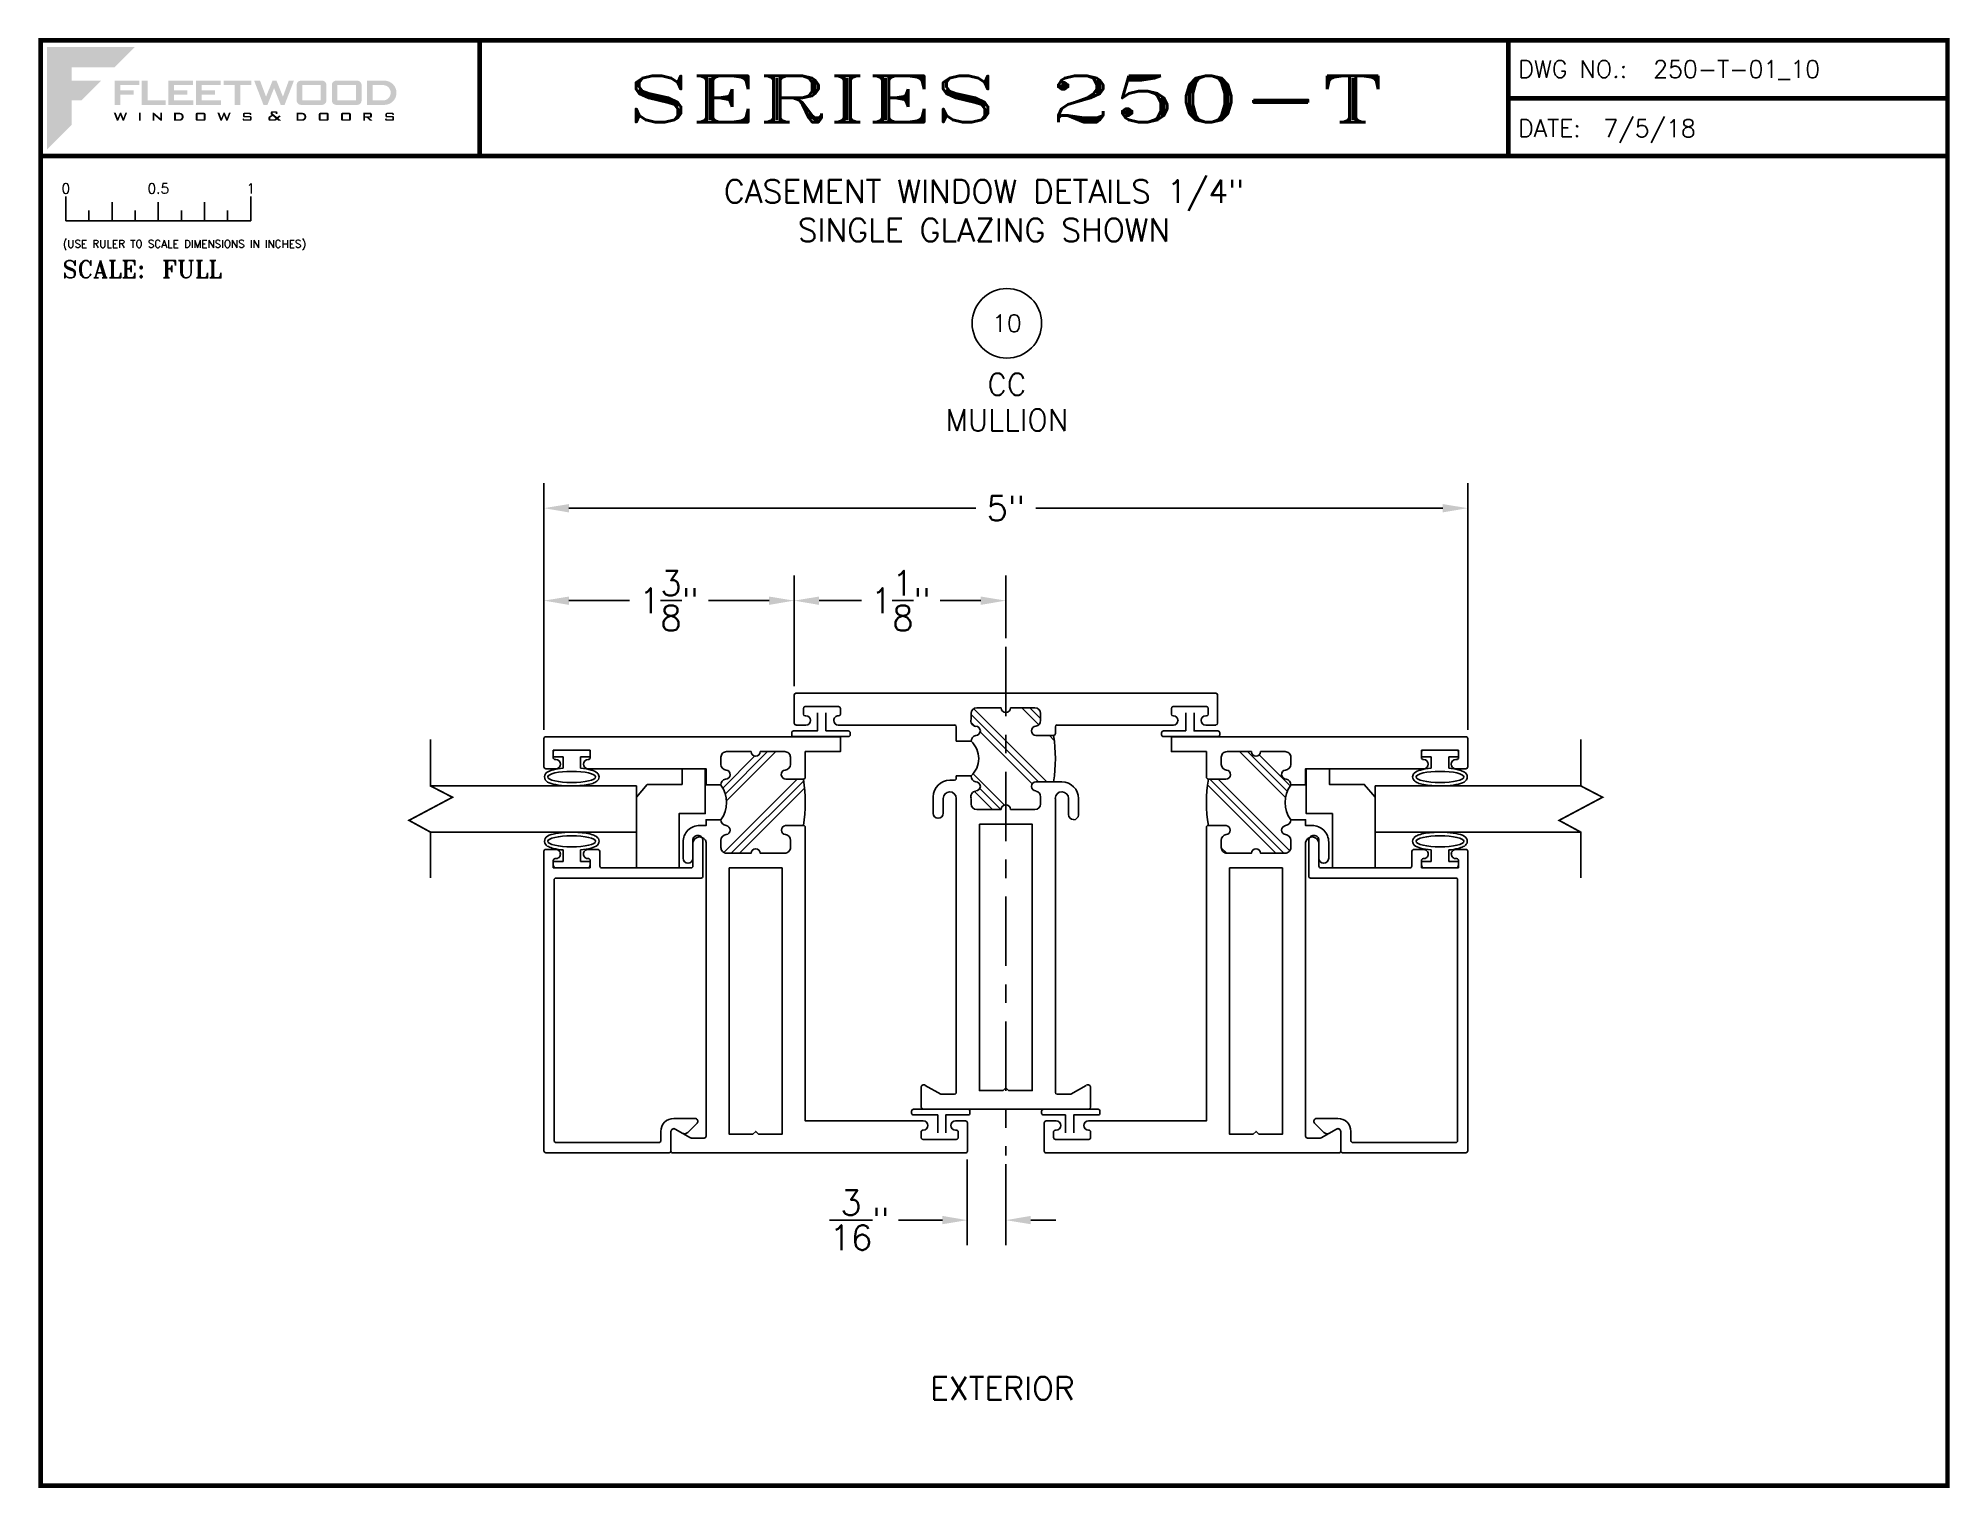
# Paper-space layout 'DETAIL 10' of a CAD drawing. Extents: x 0.1 to 10.5, y 0.1 to 7.9.
# The model-space entities are those that its viewports show. They can reach past a viewport. Long polylines and large blocks are cut down to what shows.
import ezdxf
from ezdxf.enums import TextEntityAlignment as Align

# ---------------------------------------------------------------- set-up
doc = ezdxf.new("R2010")
doc.units = 0
doc.header["$LTSCALE"] = 0.25
doc.header["$MEASUREMENT"] = 0
doc.linetypes.add('CENTER2', pattern=[1.125, 0.75, -0.125, 0.125, -0.125])
doc.layers.get('0').update_dxf_attribs({"linetype": 'CONTINUOUS'})
doc.layers.get('DEFPOINTS').update_dxf_attribs({"linetype": 'CONTINUOUS'})
for name, color, linetype in [('CENTERLINE', 40, 'CENTER2'), ('DIM', 7, 'CONTINUOUS'), ('FRAME', 1, 'CONTINUOUS'), ('GLASS', 7, 'CONTINUOUS'), ('MISC', 7, 'CONTINUOUS'), ('VENT', 5, 'CONTINUOUS'), ('YK_GLASS_STOP', 5, 'CONTINUOUS')]:
    doc.layers.add(name, color=color, linetype=linetype)
doc.layers.add('VP', color=40, linetype='CONTINUOUS', plot=False)
doc.layers.get('VP').off()
doc.styles.add('ROMANS', font='romans')
doc.styles.add('ROMANT', font='romant')
doc.styles.add('SIMPLEX-094', font='simplex.shx', dxfattribs={"height": 0.094})
doc.styles.get("Standard").update_dxf_attribs({"font": 'simplex.shx'})
doc.dimstyles.new('FULL SCALE', dxfattribs={"dimscale": 0.75, "dimtxt": 0.18, "dimasz": 0.18, "dimexe": 0.18, "dimexo": 0.0625, "dimgap": 0.096, "dimtad": 0, "dimtih": 1, "dimtoh": 1, "dimdec": 4, "dimzin": 0, "dimdsep": 46, "dimlunit": 4, "dimtxsty": 'Standard', "dimcen": 0.09, "dimadec": 0, "dimazin": 0, "dimtfac": 1, "dimtdec": 4, "dimtofl": 0, "dimtmove": 0, "dimatfit": 3, "dimfxl": 0, "dimtolj": 1, "dimtzin": 0, "dimarcsym": 0})

# ---------------------------------------------------------------- blocks, each defined once
blk = doc.blocks.new('sectball')
blk.add_circle((0, 0), 0.125)
blk.add_attdef('NO', text='', height=0.062).set_placement((0, 0), align=Align.MIDDLE_CENTER)
for tag, p in [('LINE1', (0, -0.2588)), ('LINE2', (0, -0.3864)), ('LINE3', (0, -0.5214))]:
    blk.add_attdef(tag, text='', height=0.078).set_placement(p, align=Align.CENTER)
blk = doc.blocks.new('Fleetwood_Logo_6-10-15')
h = blk.add_hatch(color=154)
h.dxf.hatch_style = 1
h.paths.add_polyline_path([(0.2526, -0.0017), (0.0019, -0.0017), (0.0019, -0.2942), (0.0725, -0.2236), (0.0725, -0.1535), (0.1007, -0.1535), (0.1567, -0.0976), (0.0725, -0.0976), (0.0725, -0.0596), (0.1946, -0.0596)])
h = blk.add_hatch(color=251)
h.dxf.hatch_style = 1
h.paths.add_polyline_path([(0.2487, -0.1256), (0.2112, -0.1256), (0.2112, -0.1102), (0.2647, -0.1102), (0.2647, -0.0976), (0.1946, -0.0976), (0.1946, -0.1667), (0.2112, -0.1667), (0.2112, -0.1377), (0.2487, -0.1377)])
h = blk.add_hatch(color=251)
h.dxf.hatch_style = 1
h.paths.add_polyline_path([(0.2886, -0.0976), (0.272, -0.0976), (0.272, -0.1667), (0.3401, -0.1667), (0.3401, -0.1535), (0.2886, -0.1535)])
h = blk.add_hatch(color=251)
h.dxf.hatch_style = 1
h.paths.add_polyline_path([(0.4175, -0.0976), (0.3474, -0.0976), (0.3474, -0.1667), (0.4185, -0.1667), (0.4185, -0.1534), (0.364, -0.1534), (0.364, -0.1377), (0.4015, -0.1377), (0.4015, -0.1256), (0.364, -0.1256), (0.364, -0.1102), (0.4175, -0.1102)])
h = blk.add_hatch(color=251)
h.dxf.hatch_style = 1
h.paths.add_polyline_path([(0.4965, -0.0976), (0.4264, -0.0976), (0.4264, -0.1667), (0.4975, -0.1667), (0.4975, -0.1534), (0.443, -0.1534), (0.443, -0.1377), (0.4804, -0.1377), (0.4804, -0.1256), (0.443, -0.1256), (0.443, -0.1102), (0.4965, -0.1102)])
h = blk.add_hatch(color=251)
h.dxf.hatch_style = 1
h.paths.add_polyline_path([(0.5842, -0.0976), (0.5054, -0.0976), (0.5054, -0.1102), (0.5365, -0.1102), (0.5365, -0.1667), (0.5531, -0.1667), (0.5531, -0.1102), (0.5842, -0.1102)])
h = blk.add_hatch(color=251)
h.dxf.hatch_style = 1
h.paths.add_polyline_path([(0.6089, -0.0976), (0.5921, -0.0976), (0.6188, -0.1667), (0.63, -0.1667), (0.6489, -0.1192), (0.6679, -0.1667), (0.6789, -0.1667), (0.7056, -0.0976), (0.6908, -0.0976), (0.6742, -0.1433), (0.6558, -0.0976), (0.6446, -0.0976), (0.6261, -0.1433)])
h = blk.add_hatch(color=251)
h.dxf.hatch_style = 1
h.paths.add_polyline_path([(0.7853, -0.0976), (0.726, -0.0976, 0.414214), (0.7133, -0.1102), (0.7133, -0.154, 0.414214), (0.726, -0.1667), (0.7853, -0.1667, 0.414214), (0.798, -0.154), (0.798, -0.1102, 0.414214)])
h.paths.add_polyline_path([(0.7819, -0.1102), (0.7819, -0.154), (0.7294, -0.154), (0.7294, -0.1102)], flags=16)
h = blk.add_hatch(color=251)
h.dxf.hatch_style = 1
h.paths.add_polyline_path([(0.8856, -0.0976), (0.8262, -0.0976, 0.414214), (0.8136, -0.1102), (0.8136, -0.154, 0.414214), (0.8262, -0.1667), (0.8856, -0.1667, 0.414214), (0.8982, -0.154), (0.8982, -0.1102, 0.414214)])
h.paths.add_polyline_path([(0.8822, -0.1102), (0.8822, -0.154), (0.8296, -0.154), (0.8296, -0.1102)], flags=16)
h = blk.add_hatch(color=251)
h.dxf.hatch_style = 1
h.paths.add_polyline_path([(0.9632, -0.0976), (0.914, -0.0976), (0.914, -0.1667), (0.9632, -0.1667, 1)])
h.paths.add_polyline_path([(0.9301, -0.1102), (0.9593, -0.1102, -1), (0.9593, -0.154), (0.9301, -0.154)], flags=16)
h = blk.add_hatch(color=7)
h.dxf.hatch_style = 1
h.paths.add_polyline_path([(0.2301, -0.1891), (0.2251, -0.1891), (0.2196, -0.2043), (0.2134, -0.1891), (0.2097, -0.1891), (0.2035, -0.2043), (0.1978, -0.1891), (0.1922, -0.1891), (0.2011, -0.2121), (0.2048, -0.2121), (0.2112, -0.1963), (0.2175, -0.2121), (0.2212, -0.2121)])
h = blk.add_hatch(color=7)
h.dxf.hatch_style = 1
h.paths.add_polyline_path([(0.2691, -0.1891), (0.2637, -0.1891), (0.2637, -0.2118), (0.2637, -0.2121), (0.2691, -0.2121)])
h = blk.add_hatch(color=7)
h.dxf.hatch_style = 1
h.paths.add_polyline_path([(0.3077, -0.1964), (0.3259, -0.2121), (0.3298, -0.2121), (0.3298, -0.1891), (0.325, -0.1891), (0.325, -0.2047), (0.3067, -0.1891), (0.3029, -0.1891), (0.3029, -0.2121), (0.3077, -0.2121)])
h = blk.add_hatch(color=7)
h.dxf.hatch_style = 1
h.paths.add_polyline_path([(0.3801, -0.1891), (0.3637, -0.1891), (0.3637, -0.2121), (0.3801, -0.2121, 1)])
h.paths.add_polyline_path([(0.3691, -0.2079), (0.3691, -0.1933), (0.3788, -0.1933, -1), (0.3788, -0.2079)], flags=16)
h = blk.add_hatch(color=7)
h.dxf.hatch_style = 1
h.paths.add_polyline_path([(0.4537, -0.2079), (0.4537, -0.1933, 0.414214), (0.4495, -0.1891), (0.4297, -0.1891, 0.414214), (0.4255, -0.1933), (0.4255, -0.2079, 0.414214), (0.4297, -0.2121), (0.4495, -0.2121, 0.414214)])
h.paths.add_polyline_path([(0.4308, -0.2079), (0.4308, -0.1933), (0.4484, -0.1933), (0.4484, -0.2079)], flags=16)
h = blk.add_hatch(color=7)
h.dxf.hatch_style = 1
h.paths.add_polyline_path([(0.5253, -0.1891), (0.5203, -0.1891), (0.5148, -0.2043), (0.5087, -0.1891), (0.5049, -0.1891), (0.4988, -0.2043), (0.493, -0.1891), (0.4874, -0.1891), (0.4963, -0.2121), (0.5001, -0.2121), (0.5064, -0.1963), (0.5127, -0.2121), (0.5164, -0.2121)])
h = blk.add_hatch(color=7)
h.dxf.hatch_style = 1
h.paths.add_polyline_path([(0.5801, -0.1891), (0.5643, -0.1891, 0.414214), (0.56, -0.1933), (0.56, -0.1981, 0.414214), (0.5643, -0.2024), (0.58, -0.2024), (0.58, -0.2078), (0.5637, -0.2078), (0.5637, -0.2052), (0.5591, -0.2062), (0.5591, -0.2078, 0.414214), (0.5634, -0.2121), (0.5805, -0.2121, 0.414214), (0.5848, -0.2078), (0.5848, -0.2024, 0.414214), (0.5805, -0.1982), (0.5648, -0.1982), (0.5648, -0.193), (0.5798, -0.193), (0.5798, -0.1958), (0.5843, -0.1948), (0.5843, -0.1933, 0.414214)])
h = blk.add_hatch(color=7)
h.dxf.hatch_style = 1
h.paths.add_polyline_path([(0.645, -0.1913, -0.222262), (0.6447, -0.1906), (0.6447, -0.1892), (0.6535, -0.1892), (0.6535, -0.193), (0.6587, -0.1918), (0.6587, -0.189, 0.414214), (0.6544, -0.1847), (0.6437, -0.1847, 0.414214), (0.6394, -0.189), (0.6394, -0.1922, 0.222262), (0.6407, -0.1948), (0.6415, -0.1955), (0.6345, -0.1998, 0.260684), (0.6329, -0.2027), (0.6329, -0.2078, 0.414214), (0.6372, -0.2121), (0.6514, -0.2121, 0.17577), (0.6536, -0.2113), (0.657, -0.2085), (0.6614, -0.2121), (0.6699, -0.2121), (0.6613, -0.2049), (0.6676, -0.1997), (0.6637, -0.1964), (0.6574, -0.2017)])
h.paths.add_polyline_path([(0.6532, -0.2052), (0.6509, -0.2072, -0.17577), (0.6502, -0.2074), (0.6382, -0.2074), (0.6382, -0.2033, -0.260684), (0.6387, -0.2025), (0.6451, -0.1985)], flags=16)
h = blk.add_hatch(color=7)
h.dxf.hatch_style = 1
h.paths.add_polyline_path([(0.7294, -0.1891), (0.713, -0.1891), (0.713, -0.2121), (0.7294, -0.2121, 1)])
h.paths.add_polyline_path([(0.7184, -0.2079), (0.7184, -0.1933), (0.7281, -0.1933, -1), (0.7281, -0.2079)], flags=16)
h = blk.add_hatch(color=7)
h.dxf.hatch_style = 1
h.paths.add_polyline_path([(0.8045, -0.2079), (0.8045, -0.1933, 0.414214), (0.8003, -0.1891), (0.7805, -0.1891, 0.414214), (0.7763, -0.1933), (0.7763, -0.2079, 0.414214), (0.7805, -0.2121), (0.8003, -0.2121, 0.414214)])
h.paths.add_polyline_path([(0.7816, -0.2079), (0.7816, -0.1933), (0.7992, -0.1933), (0.7992, -0.2079)], flags=16)
h = blk.add_hatch(color=7)
h.dxf.hatch_style = 1
h.paths.add_polyline_path([(0.8678, -0.2079), (0.8678, -0.1933, 0.414214), (0.8636, -0.1891), (0.8438, -0.1891, 0.414214), (0.8396, -0.1933), (0.8396, -0.2079, 0.414214), (0.8438, -0.2121), (0.8636, -0.2121, 0.414214)])
h.paths.add_polyline_path([(0.8449, -0.2079), (0.8449, -0.1933), (0.8624, -0.1933), (0.8624, -0.2079)], flags=16)
h = blk.add_hatch(color=7)
h.dxf.hatch_style = 1
h.paths.add_polyline_path([(0.9277, -0.1993), (0.9277, -0.1933, 0.414214), (0.9235, -0.1891), (0.9028, -0.1891), (0.9028, -0.2121), (0.9082, -0.2121), (0.9082, -0.2035), (0.9131, -0.2035), (0.9224, -0.2121), (0.9303, -0.2121), (0.9197, -0.2035), (0.9235, -0.2035, 0.414214)])
h.paths.add_polyline_path([(0.9082, -0.1993), (0.9082, -0.1933), (0.9214, -0.1933, -0.414214), (0.9224, -0.1943), (0.9224, -0.1983, -0.414214), (0.9214, -0.1993)], flags=16)
h = blk.add_hatch(color=7)
h.dxf.hatch_style = 1
h.paths.add_polyline_path([(0.9867, -0.1982), (0.971, -0.1982), (0.971, -0.193), (0.9859, -0.193), (0.9859, -0.1958), (0.9905, -0.1948), (0.9905, -0.1933, 0.414214), (0.9863, -0.1891), (0.9705, -0.1891, 0.414214), (0.9662, -0.1933), (0.9662, -0.1981, 0.414214), (0.9705, -0.2024), (0.9862, -0.2024), (0.9862, -0.2078), (0.9699, -0.2078), (0.9699, -0.2052), (0.9653, -0.2062), (0.9653, -0.2078, 0.414214), (0.9696, -0.2121), (0.9867, -0.2121, 0.414214), (0.991, -0.2078), (0.991, -0.2024, 0.414214)])
blk = doc.blocks.new('A-SIZE_L')
for p, q in [((8.095, 7.907), (8.095, 7.282)), ((8.095, 7.594), (10.47, 7.594)), ((0.157, 7.282), (10.47, 7.282))]:
    blk.add_line(p, q)
at = {"const_width": 0.025}
for points in [[(0.157, 7.907), (10.47, 7.907), (10.47, 0.093), (0.157, 0.093), (0.157, 7.907)], [(2.532, 7.907), (2.532, 7.282)], [(8.095, 7.907), (8.095, 7.282)], [(8.095, 7.594), (10.47, 7.594)], [(0.157, 7.282), (10.47, 7.282)]]:
    blk.add_lwpolyline(points, dxfattribs=at)
at = {"xscale": 1.898091133004928, "yscale": 1.898091133004928, "zscale": 1.898091133004928}
blk.add_blockref('Fleetwood_Logo_6-10-15', (0.188, 7.875), dxfattribs=at)
for s, style, p in [('DWG NO.:', 'SIMPLEX-094', (8.149, 7.705)), ('DATE:', 'SIMPLEX-094', (8.148, 7.385)), ('SCALE:', 'ROMANT', (0.276, 6.623))]:
    blk.add_text(s, height=0.094, dxfattribs=dict(style=style)).set_placement(p)
for tag, p, style in [('DWG_NO', (8.878, 7.705), 'SIMPLEX-094'), ('DATE', (8.609, 7.385), 'SIMPLEX-094'), ('SCALE', (0.814, 6.623), 'ROMANT')]:
    blk.add_attdef(tag, p, '', height=0.094, dxfattribs=dict(style=style))
for tag, height, style, width, p, p2 in [('DWG_NO', 0.094, 'SIMPLEX-094', 2.60233, (8.876, 7.704), (10.367, 7.704)), ('PRODUCT', 0.25, 'ROMANT', 2.260212, (3.282, 7.465), (7.345, 7.465))]:
    blk.add_attdef(tag, text='', height=height, dxfattribs=dict(style=style, width=width)).set_placement(p, p2, align=Align.FIT)
blk = doc.blocks.new('Full')
for p, q in [((0.137, -0.219), (0.137, -0.35)), ((0.262, -0.294), (0.262, -0.35)), ((0.387, -0.249), (0.387, -0.35)), ((0.512, -0.294), (0.512, -0.35)), ((0.637, -0.249), (0.637, -0.35)), ((0.762, -0.294), (0.762, -0.35)), ((0.887, -0.249), (0.887, -0.35)), ((1.012, -0.294), (1.012, -0.35)), ((1.137, -0.219), (1.137, -0.35)), ((0.137, -0.35), (1.137, -0.35))]:
    blk.add_line(p, q)
for s, p in [('0', (0.137, -0.219)), ('0.5', (0.637, -0.219)), ('1', (1.137, -0.219))]:
    blk.add_text(s, height=0.055).set_placement(p, align=Align.BOTTOM_CENTER)
at = {"style": 'ROMANS'}
blk.add_text('(USE RULER TO SCALE DIMENSIONS IN INCHES)', height=0.04115, dxfattribs=at).set_placement((0.12, -0.495))
blk = doc.blocks.new('*D115')
at = {"color": 0, "lineweight": -2}
for p, q in [((5.169, 1.856), (5.169, 1.393)), ((5.377, 1.831), (5.377, 1.393)), ((5.034, 1.528), (4.796, 1.528)), ((5.512, 1.528), (5.647, 1.528))]:
    blk.add_line(p, q, dxfattribs=at)
at = {"color": 0}
for points in [[(5.034, 1.551), (5.034, 1.506), (5.169, 1.528)], [(5.512, 1.551), (5.512, 1.506), (5.377, 1.528)]]:
    blk.add_solid(points, dxfattribs=at)
at = {"layer": 'DEFPOINTS', "color": 0}
for p in [(5.169, 1.902), (5.377, 1.878), (5.169, 1.528)]:
    blk.add_point(p, dxfattribs=at)
at = {"color": 0, "insert": (4.586, 1.528), "char_height": 0.135, "attachment_point": 5}
blk.add_mtext('\\A1;{\\H1.000000x;\\S3/16;}"', dxfattribs=at)
blk = doc.blocks.new('*D116')
at = {"color": 0, "lineweight": -2}
for p, q in [((4.232, 4.415), (4.232, 5.013)), ((5.377, 4.675), (5.377, 5.013)), ((4.367, 4.878), (4.596, 4.878)), ((5.242, 4.878), (5.023, 4.878))]:
    blk.add_line(p, q, dxfattribs=at)
at = {"color": 0}
for points in [[(4.367, 4.9), (4.367, 4.855), (4.232, 4.878)], [(5.242, 4.9), (5.242, 4.855), (5.377, 4.878)]]:
    blk.add_solid(points, dxfattribs=at)
at = {"layer": 'DEFPOINTS', "color": 0}
for p in [(5.377, 4.878), (5.377, 4.628), (4.232, 4.368)]:
    blk.add_point(p, dxfattribs=at)
at = {"color": 0, "insert": (4.809, 4.878), "char_height": 0.135, "attachment_point": 5}
blk.add_mtext('\\A1;1{\\H1.000000x;\\S1/8;}"', dxfattribs=at)
blk = doc.blocks.new('*D117')
at = {"color": 0, "lineweight": -2}
for p, q in [((2.879, 4.179), (2.879, 5.013)), ((4.232, 4.415), (4.232, 5.013)), ((3.014, 4.878), (3.342, 4.878)), ((4.097, 4.878), (3.769, 4.878))]:
    blk.add_line(p, q, dxfattribs=at)
at = {"color": 0}
for points in [[(3.014, 4.9), (3.014, 4.855), (2.879, 4.878)], [(4.097, 4.9), (4.097, 4.855), (4.232, 4.878)]]:
    blk.add_solid(points, dxfattribs=at)
at = {"layer": 'DEFPOINTS', "color": 0}
for p in [(2.879, 4.878), (4.232, 4.368), (2.879, 4.132)]:
    blk.add_point(p, dxfattribs=at)
at = {"color": 0, "insert": (3.555, 4.878), "char_height": 0.135, "attachment_point": 5}
blk.add_mtext('\\A1;1{\\H1.000000x;\\S3/8;}"', dxfattribs=at)
blk = doc.blocks.new('*D118')
at = {"color": 0, "lineweight": -2}
for p, q in [((2.879, 4.179), (2.879, 5.513)), ((7.875, 4.179), (7.875, 5.513)), ((3.014, 5.378), (5.215, 5.378)), ((7.74, 5.378), (5.539, 5.378))]:
    blk.add_line(p, q, dxfattribs=at)
at = {"color": 0}
for points in [[(3.014, 5.4), (3.014, 5.355), (2.879, 5.378)], [(7.74, 5.4), (7.74, 5.355), (7.875, 5.378)]]:
    blk.add_solid(points, dxfattribs=at)
at = {"layer": 'DEFPOINTS', "color": 0}
for p in [(2.879, 5.378), (2.879, 4.132), (7.875, 4.132)]:
    blk.add_point(p, dxfattribs=at)
at = {"color": 0, "insert": (5.377, 5.378), "char_height": 0.135, "attachment_point": 5}
blk.add_mtext('\\A1;5"', dxfattribs=at)
blk = doc.blocks.new('05P11-Z-BAR')
h = blk.add_hatch()
h.set_pattern_fill('PLAST', angle=45, style=0)
h.set_pattern_definition([(45, (-0.3846, -1e-07), (-0.176777, 0.176777), []), (45, (-0.4067, 0.0221), (-0.176777, 0.176777), []), (45, (-0.4288, 0.0442), (-0.176777, 0.176777), [])])
h.paths.add_polyline_path([(0.006, 1.12, -0.414214), (-0.018, 1.145, -0.414214), (0.006, 1.17), (0.006, 1.302, 0.414214), (-0.025, 1.333), (-0.063, 1.333, 0.38311), (-0.094, 1.305, -0.947716), (-0.143, 1.308), (-0.143, 1.403, 0.087329), (-0.394, 1.403), (-0.394, 1.308, -1), (-0.443, 1.308, 0.352985), (-0.473, 1.333), (-0.512, 1.333, 0.414214), (-0.544, 1.302), (-0.544, 1.17, -0.414214), (-0.518, 1.145, -0.414214), (-0.544, 1.12), (-0.544, 0.988, 0.414214), (-0.512, 0.957), (-0.474, 0.957, 0.38311), (-0.443, 0.985, -0.898027), (-0.394, 0.985, 0.38311), (-0.363, 0.957, -0.325577), (-0.174, 0.957, 0.363634), (-0.143, 0.982, -0.947716), (-0.094, 0.985, 0.38311), (-0.063, 0.957), (-0.025, 0.957, 0.414214), (0.006, 0.988)])
blk.add_line((-0.087, 0.877), (-0.087, 0.877))
for points in [[(-2.164, 2.28, -0.414214), (-2.154, 2.29), (-2.001, 2.29, -0.414214), (-1.991, 2.28), (-1.991, 2.226, -1), (-2.041, 2.226), (-2.041, 2.23, 0.414214), (-2.051, 2.24), (-2.081, 2.24, 0.414214), (-2.091, 2.23), (-2.091, 2.05, 0.414214), (-2.081, 2.04), (-2.051, 2.04, 0.414214), (-2.041, 2.05), (-2.041, 2.051, -1), (-1.991, 2.051), (-1.991, 1.413), (-0.403, 1.413, -0.414214), (-0.394, 1.403), (-0.394, 1.306, -0.888834), (-0.443, 1.306, 0.377258), (-0.474, 1.333), (-0.512, 1.333, 0.414214), (-0.544, 1.302), (-0.544, 1.17, -1), (-0.544, 1.12), (-0.544, 0.988, 0.414214), (-0.512, 0.957), (-0.474, 0.957, 0.383109), (-0.443, 0.985, -0.898027), (-0.394, 0.985, 0.38311), (-0.363, 0.957), (-0.363, 0.877), (-0.394, 0.877), (-0.394, 0.842, -0.414214), (-0.483, 0.752), (-0.571, 0.752, -1), (-0.571, 0.806), (-0.486, 0.806, 0.859155), (-0.486, 0.877), (-2.074, 0.877, 0.414214), (-2.084, 0.867), (-2.084, 0.797, 0.131652), (-2.082, 0.792), (-2.035, 0.709, -0.577353), (-2.048, 0.687), (-2.154, 0.687, -0.414214), (-2.164, 0.697), (-2.164, 2.28)], [(-0.025, 0.957, 0.414214), (0.006, 0.988), (0.006, 1.12, -1), (0.006, 1.17), (0.006, 1.302, 0.414214), (-0.025, 1.333), (-0.063, 1.333, 0.38311), (-0.094, 1.305, -0.947716), (-0.143, 1.308), (-0.143, 1.403, -0.414214), (-0.133, 1.413), (0.006, 1.413), (0.006, 1.603), (0.086, 1.603), (0.086, 0.01, -0.414214), (0.077, 0), (-0.077, 0, -0.414214), (-0.087, 0.01), (-0.087, 0.064, -1), (-0.037, 0.064), (-0.037, 0.06, 0.414214), (-0.027, 0.05), (0.003, 0.05, 0.414214), (0.014, 0.06), (0.014, 0.24, 0.414214), (0.003, 0.25), (-0.027, 0.25, 0.414214), (-0.037, 0.24), (-0.037, 0.239, -1), (-0.087, 0.239), (-0.087, 0.877), (-0.174, 0.877), (-0.174, 0.957, 0.363634), (-0.143, 0.982, -0.947716), (-0.094, 0.985, 0.38311), (-0.063, 0.957), (-0.025, 0.957)]]:
    blk.add_lwpolyline(points, format="xyb")
blk.add_lwpolyline([(-2.063, 1.16), (-2.063, 1.288), (-0.623, 1.288), (-0.623, 1.002), (-2.063, 1.002), (-2.063, 1.129), (-2.048, 1.145)], close=True)
at = {"color": 7}
for centre, radius, start, end in [((-0.269, 0.638), 0.775, 80.7195, 99.2805), ((-0.269, 0.828), 0.16, 53.9319, 126.0681)]:
    blk.add_arc(centre, radius, start, end, dxfattribs=at)
blk = doc.blocks.new('05P01-T-BAR')
h = blk.add_hatch()
h.set_pattern_fill('PLAST', angle=225, style=0)
h.paths.add_polyline_path([(0.006, 1.12, -0.414214), (-0.018, 1.145, -0.414214), (0.006, 1.17), (0.006, 1.302, 0.414214), (-0.024, 1.333), (-0.054, 1.333, 0.448856), (-0.093, 1.308, -1), (-0.143, 1.308, 0.363634), (-0.174, 1.333, -0.437775), (-0.362, 1.333, 0.363634), (-0.394, 1.308, -1), (-0.443, 1.308, 0.448856), (-0.483, 1.333), (-0.513, 1.333, 0.414214), (-0.543, 1.302), (-0.543, 1.17, -0.414214), (-0.518, 1.145, -0.414214), (-0.543, 1.12), (-0.543, 0.988, 0.414214), (-0.513, 0.957), (-0.483, 0.957), (-0.473, 0.957, 0.352985), (-0.443, 0.982, -1), (-0.394, 0.982), (-0.394, 0.887, 0.081165), (-0.143, 0.887), (-0.143, 0.982, -1), (-0.093, 0.982, 0.352985), (-0.064, 0.957), (-0.054, 0.957), (-0.024, 0.957, 0.414214), (0.006, 0.988)])
for p, q in [((-0.087, 2.226), (-0.087, 2.28)), ((-0.076, 2.29), (0.076, 2.29)), ((0.086, 2.28), (0.086, 0.01)), ((-0.061, 2.201), (-0.062, 2.201)), ((-0.037, 2.23), (-0.037, 2.226)), ((0.003, 2.24), (-0.027, 2.24)), ((0.013, 2.05), (0.013, 2.23)), ((-0.062, 2.076), (-0.061, 2.076)), ((-0.087, 1.423), (-0.087, 2.051)), ((-0.037, 2.051), (-0.037, 2.05)), ((-0.027, 2.04), (0.003, 2.04)), ((-2.163, 0.697), (-2.163, 1.593)), ((-2.153, 1.603), (-2.047, 1.603)), ((-2.035, 1.581), (-2.083, 1.496)), ((-2.083, 1.496), (-2.083, 1.423)), ((-0.59, 1.511), (-0.59, 1.512)), ((-0.564, 1.538), (-0.475, 1.538)), ((-0.483, 1.484), (-0.563, 1.484)), ((-0.447, 1.449), (-0.447, 1.449)), ((-0.385, 1.448), (-0.385, 1.423)), ((-2.073, 1.413), (-0.483, 1.413)), ((-0.375, 1.413), (-0.362, 1.413)), ((-0.362, 1.333), (-0.362, 1.413)), ((-0.174, 1.333), (-0.174, 1.413)), ((-0.174, 1.413), (-0.096, 1.413)), ((-0.543, 1.302), (-0.543, 1.17)), ((-0.483, 1.333), (-0.513, 1.333)), ((-0.024, 1.333), (-0.054, 1.333)), ((0.006, 1.17), (0.006, 1.302)), ((-0.543, 1.12), (-0.543, 0.988)), ((0.006, 0.988), (0.006, 1.12)), ((-0.513, 0.957), (-0.483, 0.957)), ((-0.483, 0.957), (-0.474, 0.957)), ((-0.394, 0.982), (-0.394, 0.842)), ((-0.143, 0.887), (-0.143, 0.982)), ((-0.062, 0.957), (-0.054, 0.957)), ((-0.054, 0.957), (-0.024, 0.957)), ((-2.083, 0.867), (-2.083, 0.794)), ((-0.483, 0.877), (-2.073, 0.877)), ((-0.447, 0.841), (-0.447, 0.842)), ((-0.096, 0.877), (-0.133, 0.877)), ((-0.087, 0.239), (-0.087, 0.867)), ((-2.083, 0.794), (-2.035, 0.71)), ((-0.598, 0.779), (-0.598, 0.779)), ((-0.484, 0.752), (-0.572, 0.752)), ((-0.571, 0.806), (-0.483, 0.806)), ((-2.047, 0.687), (-2.153, 0.687)), ((-0.061, 0.214), (-0.062, 0.214)), ((-0.037, 0.24), (-0.037, 0.239)), ((0.003, 0.25), (-0.027, 0.25)), ((0.013, 0.06), (0.013, 0.24)), ((-0.087, 0.01), (-0.087, 0.064)), ((0.076, 0), (-0.076, 0)), ((-0.062, 0.089), (-0.061, 0.089)), ((-0.037, 0.064), (-0.037, 0.06)), ((-0.027, 0.05), (0.003, 0.05))]:
    blk.add_line(p, q)
blk.add_lwpolyline([(-0.623, 1.288), (-0.623, 1.002), (-2.063, 1.002), (-2.063, 1.13), (-2.048, 1.145), (-2.063, 1.16), (-2.063, 1.288)], close=True)
for centre, radius, start, end in [((-0.076, 2.28), 0.01, 90, 180), ((0.076, 2.28), 0.01, 0, 90), ((-0.062, 2.226), 0.0249, 180, 270), ((-0.061, 2.226), 0.0249, 270, 360), ((-0.027, 2.23), 0.01, 90, 180), ((0.003, 2.23), 0.01, 0, 90), ((-0.062, 2.051), 0.0249, 90, 180), ((-0.061, 2.051), 0.0249, 360, 90), ((-0.027, 2.05), 0.01, 180, 270), ((0.003, 2.05), 0.01, 270, 0), ((-2.153, 1.593), 0.01, 90, 180), ((-2.047, 1.588), 0.015, 330, 90), ((-0.564, 1.512), 0.0265, 90, 180), ((-0.563, 1.511), 0.027, 180, 270), ((-0.483, 1.449), 0.0355, 270, 0), ((-0.483, 1.449), 0.035, 0, 90), ((-0.475, 1.448), 0.09, 0, 90), ((-2.073, 1.423), 0.01, 180, 270), ((-0.375, 1.423), 0.01, 180, 270), ((-0.096, 1.423), 0.01, 270, 0), ((-0.513, 1.302), 0.031, 90, 180), ((-0.474, 1.303), 0.031, 8.9927, 105.6855), ((-0.418, 1.308), 0.025, 180, 0), ((-0.363, 1.302), 0.031, 88.9185, 168.8505), ((-0.174, 1.302), 0.031, 11.1495, 91.0815), ((-0.118, 1.308), 0.025, 180, 0), ((-0.063, 1.303), 0.031, 74.3145, 171.0073), ((-0.024, 1.302), 0.031, 0, 90), ((-0.543, 1.145), 0.025, 0, 90), ((-0.543, 1.145), 0.025, 270, 360), ((0.006, 1.145), 0.025, 90, 180), ((0.006, 1.145), 0.025, 180, 270), ((-0.513, 0.988), 0.031, 180, 270), ((-0.474, 0.988), 0.031, 268.9185, 348.8505), ((-0.418, 0.982), 0.025, 0, 180), ((-0.118, 0.982), 0.025, 0, 180), ((-0.063, 0.988), 0.031, 191.1495, 271.0815), ((-0.024, 0.988), 0.031, 270, 0), ((-2.073, 0.867), 0.01, 90, 180), ((-0.483, 0.842), 0.0355, 0, 90), ((-0.484, 0.842), 0.09, 270, 360), ((-0.483, 0.841), 0.035, 270, 0), ((-0.133, 0.887), 0.01, 180, 270), ((-0.096, 0.867), 0.01, 0, 90), ((-0.571, 0.779), 0.027, 90, 180), ((-0.572, 0.779), 0.0265, 180, 270), ((-2.153, 0.697), 0.01, 180, 270), ((-2.047, 0.702), 0.015, 270, 30), ((-0.062, 0.239), 0.0249, 180, 270), ((-0.061, 0.239), 0.0249, 270, 0), ((-0.027, 0.24), 0.01, 90, 180), ((0.003, 0.24), 0.01, 0, 90), ((-0.062, 0.064), 0.0249, 90, 180), ((-0.076, 0.01), 0.01, 180, 270), ((-0.061, 0.064), 0.0249, 0, 90), ((-0.027, 0.06), 0.01, 180, 270), ((0.003, 0.06), 0.01, 270, 360), ((0.076, 0.01), 0.01, 270, 0)]:
    blk.add_arc(centre, radius, start, end)
at = {"color": 7}
for centre, radius, start, end in [((-0.268, 1.42), 0.128, 222.7148, 317.2852), ((-0.268, 1.652), 0.775, 260.7195, 279.2805)]:
    blk.add_arc(centre, radius, start, end, dxfattribs=at)
blk = doc.blocks.new('05P05-.25in_GLASS_STOP')
for p, q in [((-0.588, 0.25), (-0.623, 0.25)), ((-0.623, 0.25), (-0.623, 0.05)), ((-0.588, 0.198), (-0.588, 0.25)), ((-0.022, 0.198), (-0.022, 0.25)), ((-0.022, 0.25), (0.013, 0.25)), ((0.013, 0.25), (0.013, 0.05)), ((-0.526, 0.198), (-0.588, 0.198)), ((-0.084, 0.198), (-0.022, 0.198)), ((-0.623, 0.05), (-0.588, 0.05)), ((-0.588, 0.05), (-0.588, 0.103)), ((-0.588, 0.103), (-0.526, 0.103)), ((-0.022, 0.103), (-0.084, 0.103)), ((-0.022, 0.05), (-0.022, 0.103)), ((0.013, 0.05), (-0.022, 0.05))]:
    blk.add_line(p, q)
blk.add_lwpolyline([(-2.048, 0.632, 0.414214), (-1.978, 0.702), (-1.978, 0.817, 0.668179), (-2.003, 0.828), (-2.053, 0.778, 0.339454), (-2.057, 0.748), (-2.035, 0.71, -0.57735), (-2.048, 0.687), (-2.153, 0.687, 0.414214), (-2.163, 0.677), (-2.163, 0.01, 0.414214), (-2.153, 0), (-0.533, 0, 0.414214), (-0.523, 0.01), (-0.523, 0.064, 0.414214), (-0.548, 0.089), (-0.549, 0.089, 0.414214), (-0.573, 0.064), (-0.573, 0.06, -0.414214), (-0.583, 0.05), (-0.608, 0.05, -0.414214), (-0.623, 0.065), (-0.623, 0.235, -0.414214), (-0.608, 0.25), (-0.583, 0.25, -0.414214), (-0.573, 0.24), (-0.573, 0.239, 0.414214), (-0.549, 0.214), (-0.548, 0.214, 0.414214), (-0.523, 0.239), (-0.523, 0.288, 0.414214), (-0.538, 0.303), (-0.613, 0.303, -0.414214), (-0.623, 0.313), (-0.623, 0.795, -0.414214), (-0.613, 0.805), (-0.474, 0.805, 0.414214), (-0.447, 0.832), (-0.447, 0.833, 0.414214), (-0.474, 0.86), (-0.668, 0.86, 0.414214), (-0.678, 0.85), (-0.678, 0.065, -0.414214), (-0.688, 0.055), (-2.098, 0.055, -0.414214), (-2.108, 0.065), (-2.108, 0.622, -0.414214), (-2.098, 0.632)], format="xyb", close=True)
at = {"extrusion": (0, 0, -1)}
blk.add_ellipse((-0.479, 0.15), major_axis=(0, 0.129), ratio=0.232303, dxfattribs=at)
blk.add_ellipse((-0.131, 0.15), major_axis=(0, 0.129), ratio=0.232303)
for points in [[(-0.526, 0.198), (-0.524, 0.219), (-0.521, 0.239), (-0.512, 0.269), (-0.508, 0.28), (-0.495, 0.294), (-0.487, 0.298), (-0.479, 0.298), (-0.468, 0.298), (-0.46, 0.292), (-0.451, 0.279), (-0.447, 0.272), (-0.437, 0.244), (-0.433, 0.215), (-0.428, 0.136), (-0.432, 0.085), (-0.444, 0.034), (-0.448, 0.022), (-0.464, 0.005), (-0.478, 0), (-0.499, 0.008), (-0.504, 0.016), (-0.512, 0.032), (-0.515, 0.041), (-0.522, 0.067), (-0.524, 0.084), (-0.526, 0.103)], [(-0.084, 0.198), (-0.086, 0.219), (-0.089, 0.239), (-0.098, 0.269), (-0.102, 0.28), (-0.115, 0.294), (-0.123, 0.298), (-0.131, 0.298), (-0.142, 0.298), (-0.15, 0.292), (-0.159, 0.279), (-0.163, 0.272), (-0.173, 0.244), (-0.177, 0.215), (-0.182, 0.136), (-0.178, 0.085), (-0.166, 0.034), (-0.162, 0.022), (-0.146, 0.005), (-0.132, 0), (-0.111, 0.008), (-0.106, 0.016), (-0.098, 0.032), (-0.095, 0.041), (-0.088, 0.067), (-0.086, 0.084), (-0.084, 0.103)]]:
    blk.add_open_spline(points, degree=3, knots=[5.075676, 5.075676, 5.075676, 5.075676, 5.596595, 5.596595, 6.055763, 6.055763, 6.283185, 6.283185, 6.283185, 6.572914, 6.572914, 6.862642, 6.862642, 7.608886, 7.608886, 8.676451, 8.676451, 9.18434, 9.18434, 9.518242, 9.518242, 9.852144, 9.852144, 10.186046, 10.186046, 10.631436, 10.631436, 10.631436, 10.631436])

msp = doc.modelspace()

# ---------------------------------------------------------------- linework, layer by layer
at = {"layer": 'CENTERLINE', "ltscale": 2}
msp.add_line((17.845, 11.744), (17.845, 8.994), dxfattribs=at)
at = {"layer": 'GLASS', "color": 7, "linetype": 'Continuous'}
for p, q in [((14.734, 10.992), (15.847, 10.992)), ((20.955, 10.992), (19.843, 10.992)), ((14.734, 10.742), (15.847, 10.742)), ((20.955, 10.742), (19.843, 10.742))]:
    msp.add_line(p, q, dxfattribs=at)
at = {"layer": 'MISC'}
for p, q in [((15.847, 10.992), (15.847, 10.744)), ((19.843, 10.992), (19.843, 10.744))]:
    msp.add_line(p, q, dxfattribs=at)
at = {"layer": 'MISC', "linetype": 'Continuous'}
for points in [[(16.826, 11.388), (16.826, 11.29), (16.697, 11.29, 0.414214), (16.687, 11.28), (16.687, 11.269, 0.414214), (16.697, 11.259), (16.993, 11.259, 0.414214), (17.003, 11.269), (17.003, 11.28, 0.414214), (16.993, 11.29), (16.871, 11.29)], [(18.863, 11.388), (18.863, 11.29), (18.992, 11.29, -0.414214), (19.002, 11.28), (19.002, 11.269, -0.414214), (18.992, 11.259), (18.697, 11.259, -0.414214), (18.687, 11.269), (18.687, 11.28, -0.414214), (18.697, 11.29), (18.818, 11.29)], [(17.52, 9.116), (17.52, 9.213), (17.641, 9.213, 0.414214), (17.651, 9.223), (17.651, 9.234, 0.414214), (17.641, 9.244), (17.345, 9.244, 0.414214), (17.335, 9.234)], [(17.335, 9.234), (17.335, 9.223, 0.414214), (17.345, 9.213), (17.477, 9.213), (17.477, 9.116)], [(18.167, 9.116), (18.167, 9.213), (18.048, 9.213, -0.414214), (18.038, 9.223), (18.038, 9.234, -0.414214), (18.048, 9.244), (18.344, 9.244, -0.414214), (18.354, 9.234)], [(18.354, 9.234), (18.354, 9.223, -0.414214), (18.344, 9.213), (18.212, 9.213), (18.212, 9.116)]]:
    msp.add_lwpolyline(points, format="xyb", dxfattribs=at)
for points in [[(16.871, 11.29), (16.871, 11.388)], [(18.818, 11.29), (18.818, 11.388)], [(16.094, 11.086), (16.094, 11.086), (16.094, 11), (15.906, 11), (15.847, 10.932), (15.847, 10.55), (16.078, 10.55), (16.078, 10.843), (16.219, 10.843), (16.219, 11.086)], [(19.595, 11.086), (19.595, 11.086), (19.595, 11), (19.783, 11), (19.843, 10.932), (19.843, 10.55), (19.611, 10.55), (19.611, 10.843), (19.47, 10.843), (19.47, 11.086)]]:
    msp.add_lwpolyline(points, dxfattribs=at)
at = {"layer": 'MISC', "const_width": 0.0094}
for points in [[(14.734, 10.494), (14.734, 10.742), (14.617, 10.806), (14.852, 10.931), (14.734, 10.992), (14.734, 11.244)], [(20.955, 10.494), (20.955, 10.742), (20.837, 10.806), (21.072, 10.931), (20.955, 10.992), (20.955, 11.244)]]:
    msp.add_lwpolyline(points, dxfattribs=at)

# ---------------------------------------------------------------- block references
at = {"layer": 'FRAME', "rotation": 90}
msp.add_blockref('05P01-T-BAR', (18.99, 11.408), dxfattribs=at)
at = {"layer": 'VENT', "xscale": -1, "rotation": 270}
msp.add_blockref('05P11-Z-BAR', (15.347, 11.172), dxfattribs=at)
at = {"layer": 'VENT', "rotation": 90}
msp.add_blockref('05P11-Z-BAR', (20.343, 11.172), dxfattribs=at)
at = {"layer": 'YK_GLASS_STOP', "xscale": -1, "rotation": 270}
msp.add_blockref('05P05-.25in_GLASS_STOP', (15.347, 11.172), dxfattribs=at)
at = {"layer": 'YK_GLASS_STOP', "rotation": 90}
msp.add_blockref('05P05-.25in_GLASS_STOP', (20.343, 11.172), dxfattribs=at)

psp = doc.layouts.new('DETAIL 10')

# ---------------------------------------------------------------- block references
ref = psp.add_blockref('A-SIZE_L', (0, 0))
ref.add_attrib('DATE', '7/5/18', (8.60916, 7.38469), dxfattribs={"height": 0.094, "style": 'SIMPLEX-094'})
ref.add_attrib('SCALE', 'FULL', (0.81442, 6.62314), dxfattribs={"height": 0.094, "style": 'ROMANT'})
ref.add_attrib('PRODUCT', 'SERIES 250-T', dxfattribs={"height": 0.25, "style": 'ROMANT', "width": 1.435099}).set_placement((3.32575, 7.46527), (7.42603, 7.46527), align=Align.FIT)
ref.add_attrib('DWG_NO', '250-T-01_10', (8.87809, 7.70479), dxfattribs={"height": 0.094, "style": 'SIMPLEX-094'})
psp.add_blockref('Full', (0.15675, 7.2815))
at = {"layer": 'DIM', "xscale": 1.504, "yscale": 1.504, "zscale": 1.504}
psp.add_blockref('sectball', (5.38285, 6.37749), dxfattribs=at).add_auto_attribs({'NO': '10', 'LINE1': ' CC ', 'LINE2': 'MULLION'})

# ---------------------------------------------------------------- texts
at = {"layer": 'DIM', "char_height": 0.125, "attachment_point": 5}
for s, insert, width in [('CASEMENT WINDOW DETAILS 1/4" SINGLE GLAZING SHOWN', (5.25924, 6.98645), 3.1201362), ('EXTERIOR', (5.35847, 0.61835), 3.1065047)]:
    psp.add_mtext(s, dxfattribs=dict(at, insert=insert, width=width))

# ---------------------------------------------------------------- dimensions: what is measured, and where the dimension line sits
for base, p1, p2, picture, middle in [((2.8789, 5.37794), (7.87489, 4.13244), (2.8789, 4.13244), '*D118', (5.3769, 5.37794)), ((5.3769, 4.87794), (4.2319, 4.36794), (5.3769, 4.62794), '*D116', (4.8094, 4.87794)), ((5.1689, 1.52816), (5.3769, 1.87794), (5.1689, 1.90244), '*D115', (4.58568, 1.52816))]:
    dim = psp.add_linear_dim(base=base, p1=p1, p2=p2, dimstyle='FULL SCALE')
    dim.commit()
    dim.dimension.update_dxf_attribs({"geometry": picture, "text_midpoint": middle, "dimtype": 160})
dim = psp.add_linear_dim(base=(2.8789, 4.87794), p1=(4.2319, 4.36794), p2=(2.8789, 4.13244), dimstyle='FULL SCALE')
dim.commit()
dim.dimension.update_dxf_attribs({"geometry": '*D117', "text_midpoint": (3.5554, 4.87794)})

# ---------------------------------------------------------------- viewports
at = {"layer": 'VP'}
psp.add_viewport(center=(5.34934, 2.95664), size=(6.93255, 3.6291275), view_center_point=(17.81697, 10.07287), view_height=3.6291275, dxfattribs=at)

doc.saveas('drawing.dxf')
